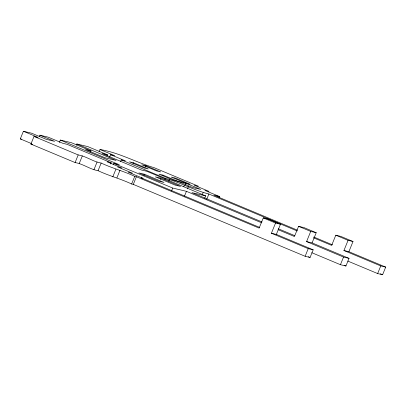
<?xml version="1.0" encoding="UTF-8"?>
<svg xmlns="http://www.w3.org/2000/svg" width="406" height="406" viewBox="0 0 406 406"><rect width="100%" height="100%" fill="white"/><g stroke="black" fill="none" stroke-linecap="round" stroke-linejoin="round"><path stroke-width="0.61" d="M31.627 143.638L20.3 138.898L23.401 131.26L31.648 133.224L46.375 139.385L54.617 141.349L39.889 135.188L39.412 136.36M276.354 234.414L280.49 224.229L275.542 223.051L271.406 233.237L276.354 234.414L313.178 249.822L310.072 257.46L305.129 256.282L133.295 184.39L131.645 183.999C120.689 178.828 109.021 175.859 98.064 170.693C89.959 169.358 83.2 163.897 75.095 162.562L30.907 144.079L34.008 136.436L38.128 137.421L23.401 131.26M59.403 142.415L60.362 140.065L71.349 142.684L90.99 150.9L90.513 152.077M76.369 145.17L76.846 143.993L87.838 146.612L107.473 154.828L106.996 156.005M75.095 162.562L78.196 154.925C86.3 156.254 93.06 161.72 101.165 163.05C112.122 168.221 123.794 171.19 134.746 176.356L136.396 176.752L259.135 228.101L263.271 217.915L268.219 219.093L280.49 224.229M79.216 163.547L82.316 155.909M99.064 151.859L100.018 149.51C119.049 152.605 135.929 162.314 154.204 167.724L198.392 186.212L194.271 185.232L208.999 191.393L204.878 190.409L219.605 196.57L219.128 197.747M93.943 169.708L97.044 162.07M98.064 170.693L101.165 163.05M109.671 157.041L110.625 154.691L114.746 155.671L100.018 149.51M110.691 163.958L111.168 162.781L66.985 144.297L62.859 143.313L48.131 137.152L39.889 135.188M113.299 164.577L113.776 163.405L119.273 164.714L60.362 140.065M112.792 176.854L115.898 169.216M120.516 161.634L121.232 159.868L125.352 160.852L110.625 154.691M116.918 177.833L120.019 170.195M133.117 163.988L133.594 162.816L148.327 168.977L144.201 167.998L129.473 161.832L133.594 162.816M131.645 183.999L134.746 176.356M133.295 184.39L136.396 176.752M145.485 166.937L145.962 165.76L160.69 171.926L156.569 170.941L141.841 164.78L145.962 165.76M143.932 175.412L144.409 174.24L164.044 182.456L158.553 181.147L138.913 172.931L144.409 174.24M160.416 179.34L160.893 178.168L180.533 186.384L175.037 185.075L155.402 176.859L160.893 178.168M164.943 179.533L165.42 178.356C180.264 182.487 193.926 190.241 208.887 194.017L297.167 230.953M168.825 181.101L169.541 179.335M171.499 190.993L172.692 188.054L186.43 191.327L261.748 222.838M183.791 186.674L184.268 185.501M185.309 185.029L186.024 183.268M184.522 196.027L186.43 191.327M187.435 188.831L188.389 186.481M202.401 194.408L203.117 192.642M204.71 198.26L205.664 195.91L146.754 171.261L141.258 169.952L101.982 153.519L107.473 154.828M206.74 199.31L208.887 194.017M316.213 232.714L310.717 231.405L306.581 241.59L312.077 242.9L316.213 232.714L304.074 227.639L298.577 226.33L294.441 236.515L278.095 229.674M305.129 256.282L308.23 248.639L313.178 249.822M353.017 241.509L348.069 240.332L343.933 250.517L348.876 251.695L353.017 241.509L340.741 236.373L335.792 235.196L331.656 245.381L313.533 237.799M340.436 264.697L343.537 257.054L349.033 258.363L345.932 266.006L340.436 264.697L311.818 252.72M377.651 273.563L380.752 265.925L385.7 267.102L382.599 274.74L377.651 273.563L347.84 261.088M90.99 150.9L85.493 149.591L105.134 157.807L116.121 160.426L76.846 143.993M20.3 138.898L21.477 139.177M111.168 162.781L107.047 161.801L121.775 167.962L117.654 166.978L132.381 173.144L128.26 172.159L142.988 178.32L141.339 177.929L259.404 227.324M30.907 144.079L32.673 144.5M219.605 196.57L213.835 195.2L297.436 230.172M205.664 195.91L191.926 192.637L261.987 221.945M335.792 235.196L348.069 240.332M298.577 226.33L310.717 231.405M313.802 237.023L332.514 244.848M348.876 251.695L385.7 267.102M343.933 250.517L380.752 265.925M263.271 217.915L275.542 223.051M121.232 159.868L165.42 178.356M278.338 228.786L294.685 235.627M312.077 242.9L349.033 258.363M306.581 241.59L343.537 257.054M380.26 273.766L382.599 274.74M113.776 163.405L172.692 188.054M271.406 233.237L308.23 248.639M344.181 265.27L345.932 266.006M34.008 136.436L78.196 154.925M308.321 256.729L310.072 257.46M163.055 175.138L158.934 174.159L173.661 180.32L190.145 184.248L175.417 178.087L171.296 177.102L200.757 189.429L192.51 187.465L163.055 175.138"/></g></svg>
